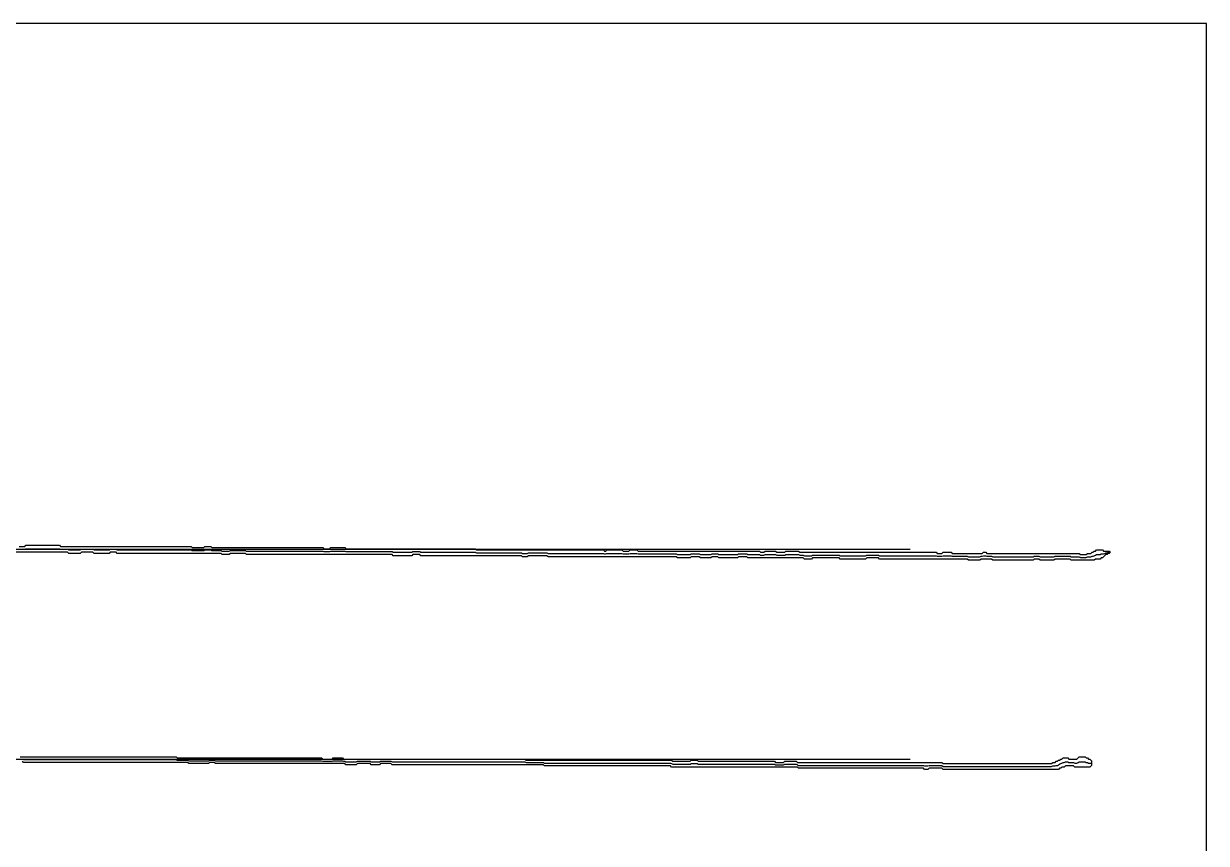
# Model space of a CAD drawing. Extents: x 0 to 57.2, y 0 to 39.6.
# Drawn here: x 28.58 to 57.16, y 19.8 to 39.6 of the extents above; entities that cross this region are included whole.
import ezdxf

# ---------------------------------------------------------------- set-up
doc = ezdxf.new("R2010")
doc.units = 13
for name, color, linetype in [('DESIGN_SCAN_PATH', 5, 'Continuous'), ('SEM_FRAME', 8, 'Continuous'), ('SEM_OBSERVED_CENTERLINES', 3, 'Continuous'), ('SEM_OBSERVED_CONTOURS', 2, 'Continuous')]:
    doc.layers.add(name, color=color, linetype=linetype)

msp = doc.modelspace()

# ---------------------------------------------------------------- linework, layer by layer
at = {"layer": 'DESIGN_SCAN_PATH'}
for points in [[(0, 26.90524), (50, 26.90524)], [(50, 21.82562), (0, 21.82562)]]:
    msp.add_lwpolyline(points, dxfattribs=at)
at = {"layer": 'SEM_FRAME'}
msp.add_lwpolyline([(0, 0), (57.15968, 0), (57.15968, 39.60429), (0, 39.60429)], close=True, dxfattribs=at)
at = {"layer": 'SEM_OBSERVED_CENTERLINES'}
for points in [[(28.55193, 26.90524), (28.57984, 26.90524), (28.60775, 26.90524), (28.63566, 26.919195), (28.66357, 26.919195), (28.69148, 26.919195), (28.71939, 26.919195), (28.7473, 26.919195), (28.77521, 26.919195), (28.80312, 26.919195), (28.83103, 26.919195), (28.85894, 26.919195), (28.88685, 26.919195), (28.91476, 26.919195), (28.94267, 26.919195), (28.97058, 26.919195), (28.99849, 26.919195), (29.0264, 26.919195), (29.05431, 26.919195), (29.08222, 26.919195), (29.11013, 26.919195), (29.13804, 26.919195), (29.16595, 26.919195), (29.19386, 26.919195), (29.22177, 26.919195), (29.24968, 26.919195), (29.27759, 26.919195), (29.3055, 26.919195), (29.33341, 26.919195), (29.36132, 26.919195), (29.38923, 26.919195), (29.41714, 26.919195), (29.44505, 26.919195), (29.47296, 26.90524), (29.50087, 26.90524), (29.52878, 26.90524), (29.55669, 26.90524), (29.5846, 26.90524), (29.61251, 26.90524), (29.64042, 26.90524), (29.66833, 26.891285), (29.69624, 26.891285), (29.72415, 26.891285), (29.75206, 26.891285), (29.77997, 26.891285), (29.80788, 26.891285), (29.83579, 26.891285), (29.8637, 26.891285), (29.89161, 26.891285), (29.91952, 26.891285), (29.94743, 26.891285), (29.97534, 26.90524), (30.00325, 26.90524), (30.03116, 26.90524), (30.05907, 26.90524), (30.08698, 26.90524), (30.11489, 26.90524), (30.1428, 26.90524), (30.17071, 26.90524), (30.19862, 26.90524), (30.22653, 26.90524), (30.25444, 26.90524), (30.28235, 26.891285), (30.31026, 26.891285), (30.33817, 26.891285), (30.36608, 26.891285), (30.39399, 26.891285), (30.4219, 26.891285), (30.44981, 26.891285), (30.47772, 26.891285), (30.50563, 26.891285), (30.53354, 26.891285), (30.56145, 26.891285), (30.58936, 26.891285), (30.61727, 26.891285), (30.64518, 26.891285), (30.67309, 26.90524), (30.701, 26.90524), (30.72891, 26.90524), (30.75682, 26.90524), (30.78473, 26.90524), (30.81264, 26.90524), (30.84055, 26.891285), (30.86846, 26.891285), (30.89637, 26.891285), (30.92428, 26.891285), (30.95219, 26.891285), (30.9801, 26.891285), (31.00801, 26.891285), (31.03592, 26.891285), (31.06383, 26.891285), (31.09174, 26.891285), (31.11965, 26.891285), (31.14756, 26.891285), (31.17547, 26.891285), (31.20338, 26.891285), (31.23129, 26.891285), (31.2592, 26.891285), (31.28711, 26.891285), (31.31502, 26.891285), (31.34293, 26.891285), (31.37084, 26.891285), (31.39875, 26.891285), (31.42666, 26.891285), (31.45457, 26.891285), (31.48248, 26.891285), (31.51039, 26.891285), (31.5383, 26.891285), (31.56621, 26.891285), (31.59412, 26.891285), (31.62203, 26.891285), (31.64994, 26.891285), (31.67785, 26.891285), (31.70576, 26.891285), (31.73367, 26.891285), (31.76158, 26.891285), (31.78949, 26.891285), (31.8174, 26.891285), (31.84531, 26.891285), (31.87322, 26.891285), (31.90113, 26.891285), (31.92904, 26.891285), (31.95695, 26.891285), (31.98486, 26.891285), (32.01277, 26.891285), (32.04068, 26.891285), (32.06859, 26.891285), (32.0965, 26.891285), (32.12441, 26.891285), (32.15232, 26.891285), (32.18023, 26.891285), (32.20814, 26.891285), (32.23605, 26.891285), (32.26396, 26.891285), (32.29187, 26.891285), (32.31978, 26.891285), (32.34769, 26.891285), (32.3756, 26.891285), (32.40351, 26.891285), (32.43142, 26.891285), (32.45933, 26.891285), (32.48724, 26.891285), (32.51515, 26.891285), (32.54306, 26.891285), (32.57097, 26.891285), (32.59888, 26.891285), (32.62679, 26.891285), (32.6547, 26.87733), (32.68261, 26.87733), (32.71052, 26.87733), (32.73843, 26.87733), (32.76634, 26.87733), (32.79425, 26.87733), (32.82216, 26.87733), (32.85007, 26.87733), (32.87798, 26.87733), (32.90589, 26.87733), (32.9338, 26.87733), (32.96171, 26.891285), (32.98962, 26.891285), (33.01753, 26.891285), (33.04544, 26.891285), (33.07335, 26.891285), (33.10126, 26.891285), (33.12917, 26.87733), (33.15708, 26.87733), (33.18499, 26.87733), (33.2129, 26.87733), (33.24081, 26.87733), (33.26872, 26.87733), (33.29663, 26.87733), (33.32454, 26.87733), (33.35245, 26.87733), (33.38036, 26.863375), (33.40827, 26.863375), (33.43618, 26.863375), (33.46409, 26.863375), (33.492, 26.863375), (33.51991, 26.863375), (33.54782, 26.863375), (33.57573, 26.87733), (33.60364, 26.87733), (33.63155, 26.87733), (33.65946, 26.87733), (33.68737, 26.87733), (33.71528, 26.87733), (33.74319, 26.87733), (33.7711, 26.87733), (33.79901, 26.87733), (33.82692, 26.87733), (33.85483, 26.87733), (33.88274, 26.87733), (33.91065, 26.87733), (33.93856, 26.87733), (33.96647, 26.863375), (33.99438, 26.863375), (34.02229, 26.863375), (34.0502, 26.863375), (34.07811, 26.863375), (34.10602, 26.863375), (34.13393, 26.863375), (34.16184, 26.863375), (34.18975, 26.863375), (34.21766, 26.863375), (34.24557, 26.863375), (34.27348, 26.863375), (34.30139, 26.863375), (34.3293, 26.863375), (34.35721, 26.863375), (34.38512, 26.863375), (34.41303, 26.863375), (34.44094, 26.863375), (34.46885, 26.863375), (34.49676, 26.863375), (34.52467, 26.863375), (34.55258, 26.863375), (34.58049, 26.863375), (34.6084, 26.863375), (34.63631, 26.863375), (34.66422, 26.863375), (34.69213, 26.863375), (34.72004, 26.863375), (34.74795, 26.863375), (34.77586, 26.863375), (34.80377, 26.863375), (34.83168, 26.863375), (34.85959, 26.863375), (34.8875, 26.863375), (34.91541, 26.863375), (34.94332, 26.863375), (34.97123, 26.863375), (34.99914, 26.863375), (35.02705, 26.863375), (35.05496, 26.863375), (35.08287, 26.863375), (35.11078, 26.863375), (35.13869, 26.863375), (35.1666, 26.863375), (35.19451, 26.863375), (35.22242, 26.863375), (35.25033, 26.863375), (35.27824, 26.863375), (35.30615, 26.863375), (35.33406, 26.863375), (35.36197, 26.863375), (35.38988, 26.863375), (35.41779, 26.863375), (35.4457, 26.863375), (35.47361, 26.863375), (35.50152, 26.863375), (35.52943, 26.863375), (35.55734, 26.863375), (35.58525, 26.863375), (35.61316, 26.863375), (35.64107, 26.863375), (35.66898, 26.863375), (35.69689, 26.863375), (35.7248, 26.863375), (35.75271, 26.863375), (35.78062, 26.863375), (35.80853, 26.863375), (35.83644, 26.84942), (35.86435, 26.84942), (35.89226, 26.84942), (35.92017, 26.84942), (35.94808, 26.84942), (35.97599, 26.84942), (36.0039, 26.863375), (36.03181, 26.863375), (36.05972, 26.863375), (36.08763, 26.863375), (36.11554, 26.863375), (36.14345, 26.863375), (36.17136, 26.863375), (36.19927, 26.863375), (36.22718, 26.863375), (36.25509, 26.863375), (36.283, 26.863375), (36.31091, 26.863375), (36.33882, 26.863375), (36.36673, 26.84942), (36.39464, 26.84942), (36.42255, 26.84942), (36.45046, 26.84942), (36.47837, 26.84942), (36.50628, 26.84942), (36.53419, 26.84942), (36.5621, 26.84942), (36.59001, 26.84942), (36.61792, 26.84942), (36.64583, 26.84942), (36.67374, 26.84942), (36.70165, 26.84942), (36.72956, 26.84942), (36.75747, 26.84942), (36.78538, 26.84942), (36.81329, 26.84942), (36.8412, 26.84942), (36.86911, 26.84942), (36.89702, 26.84942), (36.92493, 26.84942), (36.95284, 26.84942), (36.98075, 26.84942), (37.00866, 26.84942), (37.03657, 26.84942), (37.06448, 26.84942), (37.09239, 26.84942), (37.1203, 26.84942), (37.14821, 26.84942), (37.17612, 26.84942), (37.20403, 26.84942), (37.23194, 26.84942), (37.25985, 26.84942), (37.28776, 26.84942), (37.31567, 26.84942), (37.34358, 26.84942), (37.37149, 26.84942), (37.3994, 26.84942), (37.42731, 26.84942), (37.45522, 26.84942), (37.48313, 26.84942), (37.51104, 26.835465), (37.53895, 26.835465), (37.56686, 26.835465), (37.59477, 26.835465), (37.62268, 26.835465), (37.65059, 26.835465), (37.6785, 26.835465), (37.70641, 26.835465), (37.73432, 26.835465), (37.76223, 26.835465), (37.79014, 26.835465), (37.81805, 26.835465), (37.84596, 26.835465), (37.87387, 26.835465), (37.90178, 26.835465), (37.92969, 26.835465), (37.9576, 26.835465), (37.98551, 26.84942), (38.01342, 26.84942), (38.04133, 26.84942), (38.06924, 26.84942), (38.09715, 26.84942), (38.12506, 26.84942), (38.15297, 26.84942), (38.18088, 26.835465), (38.20879, 26.835465), (38.2367, 26.835465), (38.26461, 26.835465), (38.29252, 26.835465), (38.32043, 26.835465), (38.34834, 26.835465), (38.37625, 26.835465), (38.40416, 26.835465), (38.43207, 26.835465), (38.45998, 26.835465), (38.48789, 26.835465), (38.5158, 26.835465), (38.54371, 26.835465), (38.57162, 26.835465), (38.59953, 26.835465), (38.62744, 26.835465), (38.65535, 26.835465), (38.68326, 26.835465), (38.71117, 26.835465), (38.73908, 26.835465), (38.76699, 26.835465), (38.7949, 26.835465), (38.82281, 26.835465), (38.85072, 26.835465), (38.87863, 26.835465), (38.90654, 26.835465), (38.93445, 26.835465), (38.96236, 26.835465), (38.99027, 26.835465), (39.01818, 26.835465), (39.04609, 26.835465), (39.074, 26.835465), (39.10191, 26.835465), (39.12982, 26.835465), (39.15773, 26.835465), (39.18564, 26.835465), (39.21355, 26.835465), (39.24146, 26.835465), (39.26937, 26.835465), (39.29728, 26.835465), (39.32519, 26.835465), (39.3531, 26.835465), (39.38101, 26.835465), (39.40892, 26.835465), (39.43683, 26.835465), (39.46474, 26.835465), (39.49265, 26.835465), (39.52056, 26.82151), (39.54847, 26.82151), (39.57638, 26.82151), (39.60429, 26.82151), (39.6322, 26.82151), (39.66011, 26.82151), (39.68802, 26.82151), (39.71593, 26.82151), (39.74384, 26.82151), (39.77175, 26.82151), (39.79966, 26.82151), (39.82757, 26.82151), (39.85548, 26.82151), (39.88339, 26.82151), (39.9113, 26.82151), (39.93921, 26.82151), (39.96712, 26.82151), (39.99503, 26.82151), (40.02294, 26.82151), (40.05085, 26.82151), (40.07876, 26.82151), (40.10667, 26.82151), (40.13458, 26.82151), (40.16249, 26.82151), (40.1904, 26.82151), (40.21831, 26.82151), (40.24622, 26.82151), (40.27413, 26.82151), (40.30204, 26.82151), (40.32995, 26.82151), (40.35786, 26.82151), (40.38577, 26.82151), (40.41368, 26.82151), (40.44159, 26.82151), (40.4695, 26.82151), (40.49741, 26.82151), (40.52532, 26.82151), (40.55323, 26.82151), (40.58114, 26.82151), (40.60905, 26.82151), (40.63696, 26.807555), (40.66487, 26.807555), (40.69278, 26.807555), (40.72069, 26.807555), (40.7486, 26.807555), (40.77651, 26.82151), (40.80442, 26.82151), (40.83233, 26.82151), (40.86024, 26.82151), (40.88815, 26.82151), (40.91606, 26.82151), (40.94397, 26.82151), (40.97188, 26.82151), (40.99979, 26.82151), (41.0277, 26.82151), (41.05561, 26.82151), (41.08352, 26.82151), (41.11143, 26.82151), (41.13934, 26.82151), (41.16725, 26.82151), (41.19516, 26.82151), (41.22307, 26.82151), (41.25098, 26.807555), (41.27889, 26.807555), (41.3068, 26.807555), (41.33471, 26.807555), (41.36262, 26.807555), (41.39053, 26.807555), (41.41844, 26.807555), (41.44635, 26.807555), (41.47426, 26.807555), (41.50217, 26.807555), (41.53008, 26.807555), (41.55799, 26.807555), (41.5859, 26.807555), (41.61381, 26.807555), (41.64172, 26.807555), (41.66963, 26.807555), (41.69754, 26.807555), (41.72545, 26.807555), (41.75336, 26.807555), (41.78127, 26.807555), (41.80918, 26.807555), (41.83709, 26.807555), (41.865, 26.807555), (41.89291, 26.807555), (41.92082, 26.807555), (41.94873, 26.807555), (41.97664, 26.807555), (42.00455, 26.807555), (42.03246, 26.807555), (42.06037, 26.807555), (42.08828, 26.807555), (42.11619, 26.807555), (42.1441, 26.807555), (42.17201, 26.807555), (42.19992, 26.807555), (42.22783, 26.807555), (42.25574, 26.807555), (42.28365, 26.807555), (42.31156, 26.807555), (42.33947, 26.807555), (42.36738, 26.807555), (42.39529, 26.807555), (42.4232, 26.807555), (42.45111, 26.807555), (42.47902, 26.807555), (42.50693, 26.807555), (42.53484, 26.807555), (42.56275, 26.807555), (42.59066, 26.807555), (42.61857, 26.7936), (42.64648, 26.7936), (42.67439, 26.807555), (42.7023, 26.807555), (42.73021, 26.807555), (42.75812, 26.807555), (42.78603, 26.807555), (42.81394, 26.807555), (42.84185, 26.807555), (42.86976, 26.807555), (42.89767, 26.807555), (42.92558, 26.807555), (42.95349, 26.807555), (42.9814, 26.807555), (43.00931, 26.807555), (43.03722, 26.807555), (43.06513, 26.7936), (43.09304, 26.7936), (43.12095, 26.7936), (43.14886, 26.7936), (43.17677, 26.7936), (43.20468, 26.7936), (43.23259, 26.807555), (43.2605, 26.807555), (43.28841, 26.807555), (43.31632, 26.807555), (43.34423, 26.807555), (43.37214, 26.807555), (43.40005, 26.807555), (43.42796, 26.7936), (43.45587, 26.7936), (43.48378, 26.7936), (43.51169, 26.7936), (43.5396, 26.7936), (43.56751, 26.7936), (43.59542, 26.7936), (43.62333, 26.7936), (43.65124, 26.7936), (43.67915, 26.7936), (43.70706, 26.7936), (43.73497, 26.7936), (43.76288, 26.7936), (43.79079, 26.7936), (43.8187, 26.7936), (43.84661, 26.7936), (43.87452, 26.7936), (43.90243, 26.7936), (43.93034, 26.7936), (43.95825, 26.7936), (43.98616, 26.7936), (44.01407, 26.7936), (44.04198, 26.7936), (44.06989, 26.7936), (44.0978, 26.7936), (44.12571, 26.7936), (44.15362, 26.7936), (44.18153, 26.7936), (44.20944, 26.7936), (44.23735, 26.7936), (44.26526, 26.7936), (44.29317, 26.7936), (44.32108, 26.7936), (44.34899, 26.7936), (44.3769, 26.779645), (44.40481, 26.779645), (44.43272, 26.779645), (44.46063, 26.779645), (44.48854, 26.779645), (44.51645, 26.779645), (44.54436, 26.779645), (44.57227, 26.779645), (44.60018, 26.779645), (44.62809, 26.779645), (44.656, 26.779645), (44.68391, 26.779645), (44.71182, 26.7936), (44.73973, 26.7936), (44.76764, 26.7936), (44.79555, 26.7936), (44.82346, 26.7936), (44.85137, 26.7936), (44.87928, 26.7936), (44.90719, 26.7936), (44.9351, 26.779645), (44.96301, 26.779645), (44.99092, 26.779645), (45.01883, 26.779645), (45.04674, 26.779645), (45.07465, 26.779645), (45.10256, 26.779645), (45.13047, 26.779645), (45.15838, 26.779645), (45.18629, 26.779645), (45.2142, 26.7936), (45.24211, 26.7936), (45.27002, 26.7936), (45.29793, 26.7936), (45.32584, 26.7936), (45.35375, 26.7936), (45.38166, 26.779645), (45.40957, 26.779645), (45.43748, 26.779645), (45.46539, 26.779645), (45.4933, 26.779645), (45.52121, 26.779645), (45.54912, 26.779645), (45.57703, 26.779645), (45.60494, 26.779645), (45.63285, 26.779645), (45.66076, 26.779645), (45.68867, 26.779645), (45.71658, 26.779645), (45.74449, 26.779645), (45.7724, 26.779645), (45.80031, 26.779645), (45.82822, 26.779645), (45.85613, 26.7936), (45.88404, 26.7936), (45.91195, 26.7936), (45.93986, 26.7936), (45.96777, 26.7936), (45.99568, 26.7936), (46.02359, 26.7936), (46.0515, 26.7936), (46.07941, 26.779645), (46.10732, 26.779645), (46.13523, 26.779645), (46.16314, 26.779645), (46.19105, 26.779645), (46.21896, 26.779645), (46.24687, 26.779645), (46.27478, 26.779645), (46.30269, 26.779645), (46.3306, 26.779645), (46.35851, 26.779645), (46.38642, 26.76569), (46.41433, 26.76569), (46.44224, 26.76569), (46.47015, 26.76569), (46.49806, 26.779645), (46.52597, 26.779645), (46.55388, 26.779645), (46.58179, 26.779645), (46.6097, 26.779645), (46.63761, 26.779645), (46.66552, 26.779645), (46.69343, 26.779645), (46.72134, 26.779645), (46.74925, 26.779645), (46.77716, 26.76569), (46.80507, 26.76569), (46.83298, 26.76569), (46.86089, 26.76569), (46.8888, 26.76569), (46.91671, 26.76569), (46.94462, 26.76569), (46.97253, 26.76569), (47.00044, 26.779645), (47.02835, 26.779645), (47.05626, 26.779645), (47.08417, 26.779645), (47.11208, 26.779645), (47.13999, 26.779645), (47.1679, 26.779645), (47.19581, 26.779645), (47.22372, 26.779645), (47.25163, 26.779645), (47.27954, 26.779645), (47.30745, 26.779645), (47.33536, 26.76569), (47.36327, 26.76569), (47.39118, 26.76569), (47.41909, 26.76569), (47.447, 26.751735), (47.47491, 26.751735), (47.50282, 26.751735), (47.53073, 26.751735), (47.55864, 26.751735), (47.58655, 26.751735), (47.61446, 26.751735), (47.64237, 26.76569), (47.67028, 26.76569), (47.69819, 26.76569), (47.7261, 26.76569), (47.75401, 26.76569), (47.78192, 26.76569), (47.80983, 26.76569), (47.83774, 26.76569), (47.86565, 26.76569), (47.89356, 26.76569), (47.92147, 26.76569), (47.94938, 26.76569), (47.97729, 26.76569), (48.0052, 26.76569), (48.03311, 26.76569), (48.06102, 26.76569), (48.08893, 26.76569), (48.11684, 26.76569), (48.14475, 26.76569), (48.17266, 26.76569), (48.20057, 26.76569), (48.22848, 26.76569), (48.25639, 26.76569), (48.2843, 26.76569), (48.31221, 26.751735), (48.34012, 26.751735), (48.36803, 26.751735), (48.39594, 26.751735), (48.42385, 26.751735), (48.45176, 26.751735), (48.47967, 26.751735), (48.50758, 26.751735), (48.53549, 26.751735), (48.5634, 26.751735), (48.59131, 26.751735), (48.61922, 26.751735), (48.64713, 26.751735), (48.67504, 26.751735), (48.70295, 26.751735), (48.73086, 26.751735), (48.75877, 26.751735), (48.78668, 26.751735), (48.81459, 26.751735), (48.8425, 26.751735), (48.87041, 26.751735), (48.89832, 26.751735), (48.92623, 26.751735), (48.95414, 26.76569), (48.98205, 26.76569), (49.00996, 26.76569), (49.03787, 26.76569), (49.06578, 26.76569), (49.09369, 26.76569), (49.1216, 26.76569), (49.14951, 26.76569), (49.17742, 26.76569), (49.20533, 26.76569), (49.23324, 26.76569), (49.26115, 26.751735), (49.28906, 26.751735), (49.31697, 26.751735), (49.34488, 26.751735), (49.37279, 26.751735), (49.4007, 26.751735), (49.42861, 26.751735), (49.45652, 26.751735), (49.48443, 26.751735), (49.51234, 26.751735), (49.54025, 26.751735), (49.56816, 26.751735), (49.59607, 26.751735), (49.62398, 26.751735), (49.65189, 26.751735), (49.6798, 26.751735), (49.70771, 26.751735), (49.73562, 26.751735), (49.76353, 26.751735), (49.79144, 26.751735), (49.81935, 26.751735), (49.84726, 26.751735), (49.87517, 26.751735), (49.90308, 26.751735), (49.93099, 26.751735), (49.9589, 26.751735), (49.98681, 26.751735), (50.01472, 26.751735), (50.04263, 26.751735), (50.07054, 26.751735), (50.09845, 26.751735), (50.12636, 26.751735), (50.15427, 26.751735), (50.18218, 26.751735), (50.21009, 26.751735), (50.238, 26.751735), (50.26591, 26.751735), (50.29382, 26.751735), (50.32173, 26.751735), (50.34964, 26.751735), (50.37755, 26.751735), (50.40546, 26.751735), (50.43337, 26.751735), (50.46128, 26.751735), (50.48919, 26.751735), (50.5171, 26.751735), (50.54501, 26.751735), (50.57292, 26.751735), (50.60083, 26.751735), (50.62874, 26.751735), (50.65665, 26.73778), (50.68456, 26.73778), (50.71247, 26.73778), (50.74038, 26.73778), (50.76829, 26.73778), (50.7962, 26.751735), (50.82411, 26.751735), (50.85202, 26.751735), (50.87993, 26.751735), (50.90784, 26.751735), (50.93575, 26.751735), (50.96366, 26.751735), (50.99157, 26.751735), (51.01948, 26.73778), (51.04739, 26.73778), (51.0753, 26.73778), (51.10321, 26.73778), (51.13112, 26.73778), (51.15903, 26.73778), (51.18694, 26.73778), (51.21485, 26.73778), (51.24276, 26.73778), (51.27067, 26.73778), (51.29858, 26.73778), (51.32649, 26.73778), (51.3544, 26.73778), (51.38231, 26.73778), (51.41022, 26.723825), (51.43813, 26.723825), (51.46604, 26.723825), (51.49395, 26.723825), (51.52186, 26.723825), (51.54977, 26.723825), (51.57768, 26.723825), (51.60559, 26.723825), (51.6335, 26.723825), (51.66141, 26.723825), (51.68932, 26.723825), (51.71723, 26.73778), (51.74514, 26.73778), (51.77305, 26.751735), (51.80096, 26.751735), (51.82887, 26.751735), (51.85678, 26.73778), (51.88469, 26.73778), (51.9126, 26.73778), (51.94051, 26.73778), (51.96842, 26.73778), (51.99633, 26.723825), (52.02424, 26.723825), (52.05215, 26.723825), (52.08006, 26.723825), (52.10797, 26.723825), (52.13588, 26.723825), (52.16379, 26.723825), (52.1917, 26.723825), (52.21961, 26.723825), (52.24752, 26.723825), (52.27543, 26.723825), (52.30334, 26.723825), (52.33125, 26.723825), (52.35916, 26.723825), (52.38707, 26.723825), (52.41498, 26.723825), (52.44289, 26.723825), (52.4708, 26.723825), (52.49871, 26.723825), (52.52662, 26.723825), (52.55453, 26.723825), (52.58244, 26.723825), (52.61035, 26.723825), (52.63826, 26.723825), (52.66617, 26.723825), (52.69408, 26.723825), (52.72199, 26.723825), (52.7499, 26.723825), (52.77781, 26.723825), (52.80572, 26.723825), (52.83363, 26.723825), (52.86154, 26.723825), (52.88945, 26.723825), (52.91736, 26.723825), (52.94527, 26.723825), (52.97318, 26.723825), (53.00109, 26.73778), (53.029, 26.73778), (53.05691, 26.73778), (53.08482, 26.73778), (53.11273, 26.73778), (53.14064, 26.723825), (53.16855, 26.723825), (53.19646, 26.723825), (53.22437, 26.723825), (53.25228, 26.723825), (53.28019, 26.723825), (53.3081, 26.723825), (53.33601, 26.723825), (53.36392, 26.723825), (53.39183, 26.723825), (53.41974, 26.723825), (53.44765, 26.723825), (53.47556, 26.723825), (53.50347, 26.73778), (53.53138, 26.73778), (53.55929, 26.73778), (53.5872, 26.73778), (53.61511, 26.73778), (53.64302, 26.73778), (53.67093, 26.73778), (53.69884, 26.73778), (53.72675, 26.73778), (53.75466, 26.73778), (53.78257, 26.73778), (53.81048, 26.73778), (53.83839, 26.73778), (53.8663, 26.73778), (53.89421, 26.723825), (53.92212, 26.723825), (53.95003, 26.723825), (53.97794, 26.723825), (54.00585, 26.723825), (54.03376, 26.723825), (54.06167, 26.723825), (54.08958, 26.723825), (54.11749, 26.70987), (54.1454, 26.70987), (54.17331, 26.70987), (54.20122, 26.70987), (54.22913, 26.70987), (54.25704, 26.70987), (54.28495, 26.723825), (54.31286, 26.723825), (54.34077, 26.723825), (54.36868, 26.723825), (54.39659, 26.73778), (54.4245, 26.73778), (54.45241, 26.751735), (54.48032, 26.76569), (54.50823, 26.779645), (54.53614, 26.779645), (54.56405, 26.779645), (54.59196, 26.779645), (54.61987, 26.7936), (54.64778, 26.7936), (54.67569, 26.7936), (54.7036, 26.807555), (54.73151, 26.82151), (54.75942, 26.82151), (54.78733, 26.835465), (54.81524, 26.835465)], [(28.55193, 21.839575), (28.57984, 21.82562), (28.60775, 21.82562), (28.63566, 21.82562), (28.66357, 21.82562), (28.69148, 21.82562), (28.71939, 21.82562), (28.7473, 21.82562), (28.77521, 21.82562), (28.80312, 21.82562), (28.83103, 21.82562), (28.85894, 21.82562), (28.88685, 21.82562), (28.91476, 21.82562), (28.94267, 21.82562), (28.97058, 21.82562), (28.99849, 21.82562), (29.0264, 21.82562), (29.05431, 21.82562), (29.08222, 21.82562), (29.11013, 21.82562), (29.13804, 21.82562), (29.16595, 21.82562), (29.19386, 21.82562), (29.22177, 21.82562), (29.24968, 21.82562), (29.27759, 21.82562), (29.3055, 21.82562), (29.33341, 21.82562), (29.36132, 21.82562), (29.38923, 21.82562), (29.41714, 21.82562), (29.44505, 21.82562), (29.47296, 21.82562), (29.50087, 21.82562), (29.52878, 21.82562), (29.55669, 21.82562), (29.5846, 21.82562), (29.61251, 21.82562), (29.64042, 21.82562), (29.66833, 21.82562), (29.69624, 21.82562), (29.72415, 21.82562), (29.75206, 21.82562), (29.77997, 21.82562), (29.80788, 21.82562), (29.83579, 21.82562), (29.8637, 21.82562), (29.89161, 21.82562), (29.91952, 21.82562), (29.94743, 21.82562), (29.97534, 21.82562), (30.00325, 21.82562), (30.03116, 21.82562), (30.05907, 21.82562), (30.08698, 21.82562), (30.11489, 21.82562), (30.1428, 21.82562), (30.17071, 21.82562), (30.19862, 21.82562), (30.22653, 21.82562), (30.25444, 21.82562), (30.28235, 21.82562), (30.31026, 21.82562), (30.33817, 21.82562), (30.36608, 21.82562), (30.39399, 21.82562), (30.4219, 21.82562), (30.44981, 21.82562), (30.47772, 21.82562), (30.50563, 21.82562), (30.53354, 21.82562), (30.56145, 21.82562), (30.58936, 21.82562), (30.61727, 21.82562), (30.64518, 21.82562), (30.67309, 21.82562), (30.701, 21.82562), (30.72891, 21.82562), (30.75682, 21.82562), (30.78473, 21.82562), (30.81264, 21.82562), (30.84055, 21.82562), (30.86846, 21.82562), (30.89637, 21.82562), (30.92428, 21.82562), (30.95219, 21.82562), (30.9801, 21.82562), (31.00801, 21.82562), (31.03592, 21.82562), (31.06383, 21.82562), (31.09174, 21.82562), (31.11965, 21.82562), (31.14756, 21.82562), (31.17547, 21.82562), (31.20338, 21.82562), (31.23129, 21.82562), (31.2592, 21.82562), (31.28711, 21.82562), (31.31502, 21.82562), (31.34293, 21.82562), (31.37084, 21.82562), (31.39875, 21.82562), (31.42666, 21.82562), (31.45457, 21.82562), (31.48248, 21.82562), (31.51039, 21.82562), (31.5383, 21.82562), (31.56621, 21.82562), (31.59412, 21.82562), (31.62203, 21.82562), (31.64994, 21.82562), (31.67785, 21.82562), (31.70576, 21.82562), (31.73367, 21.82562), (31.76158, 21.82562), (31.78949, 21.82562), (31.8174, 21.82562), (31.84531, 21.82562), (31.87322, 21.82562), (31.90113, 21.82562), (31.92904, 21.82562), (31.95695, 21.82562), (31.98486, 21.82562), (32.01277, 21.82562), (32.04068, 21.82562), (32.06859, 21.82562), (32.0965, 21.82562), (32.12441, 21.82562), (32.15232, 21.82562), (32.18023, 21.82562), (32.20814, 21.82562), (32.23605, 21.82562), (32.26396, 21.82562), (32.29187, 21.811665), (32.31978, 21.811665), (32.34769, 21.811665), (32.3756, 21.811665), (32.40351, 21.811665), (32.43142, 21.811665), (32.45933, 21.811665), (32.48724, 21.811665), (32.51515, 21.811665), (32.54306, 21.811665), (32.57097, 21.79771), (32.59888, 21.79771), (32.62679, 21.79771), (32.6547, 21.79771), (32.68261, 21.79771), (32.71052, 21.79771), (32.73843, 21.79771), (32.76634, 21.79771), (32.79425, 21.79771), (32.82216, 21.79771), (32.85007, 21.79771), (32.87798, 21.79771), (32.90589, 21.79771), (32.9338, 21.79771), (32.96171, 21.79771), (32.98962, 21.79771), (33.01753, 21.79771), (33.04544, 21.79771), (33.07335, 21.811665), (33.10126, 21.811665), (33.12917, 21.811665), (33.15708, 21.811665), (33.18499, 21.811665), (33.2129, 21.79771), (33.24081, 21.79771), (33.26872, 21.79771), (33.29663, 21.79771), (33.32454, 21.79771), (33.35245, 21.79771), (33.38036, 21.79771), (33.40827, 21.79771), (33.43618, 21.79771), (33.46409, 21.79771), (33.492, 21.79771), (33.51991, 21.79771), (33.54782, 21.79771), (33.57573, 21.79771), (33.60364, 21.79771), (33.63155, 21.79771), (33.65946, 21.79771), (33.68737, 21.79771), (33.71528, 21.79771), (33.74319, 21.79771), (33.7711, 21.79771), (33.79901, 21.79771), (33.82692, 21.79771), (33.85483, 21.79771), (33.88274, 21.79771), (33.91065, 21.79771), (33.93856, 21.79771), (33.96647, 21.79771), (33.99438, 21.79771), (34.02229, 21.79771), (34.0502, 21.79771), (34.07811, 21.79771), (34.10602, 21.79771), (34.13393, 21.79771), (34.16184, 21.79771), (34.18975, 21.79771), (34.21766, 21.79771), (34.24557, 21.79771), (34.27348, 21.79771), (34.30139, 21.79771), (34.3293, 21.79771), (34.35721, 21.79771), (34.38512, 21.79771), (34.41303, 21.79771), (34.44094, 21.79771), (34.46885, 21.79771), (34.49676, 21.79771), (34.52467, 21.79771), (34.55258, 21.79771), (34.58049, 21.79771), (34.6084, 21.79771), (34.63631, 21.79771), (34.66422, 21.79771), (34.69213, 21.79771), (34.72004, 21.79771), (34.74795, 21.79771), (34.77586, 21.79771), (34.80377, 21.79771), (34.83168, 21.79771), (34.85959, 21.79771), (34.8875, 21.79771), (34.91541, 21.79771), (34.94332, 21.79771), (34.97123, 21.79771), (34.99914, 21.79771), (35.02705, 21.79771), (35.05496, 21.79771), (35.08287, 21.79771), (35.11078, 21.79771), (35.13869, 21.79771), (35.1666, 21.79771), (35.19451, 21.79771), (35.22242, 21.79771), (35.25033, 21.79771), (35.27824, 21.79771), (35.30615, 21.79771), (35.33406, 21.79771), (35.36197, 21.79771), (35.38988, 21.79771), (35.41779, 21.79771), (35.4457, 21.79771), (35.47361, 21.79771), (35.50152, 21.79771), (35.52943, 21.79771), (35.55734, 21.79771), (35.58525, 21.79771), (35.61316, 21.79771), (35.64107, 21.79771), (35.66898, 21.79771), (35.69689, 21.79771), (35.7248, 21.79771), (35.75271, 21.79771), (35.78062, 21.79771), (35.80853, 21.783755), (35.83644, 21.783755), (35.86435, 21.783755), (35.89226, 21.783755), (35.92017, 21.783755), (35.94808, 21.783755), (35.97599, 21.783755), (36.0039, 21.783755), (36.03181, 21.783755), (36.05972, 21.79771), (36.08763, 21.79771), (36.11554, 21.79771), (36.14345, 21.79771), (36.17136, 21.79771), (36.19927, 21.79771), (36.22718, 21.79771), (36.25509, 21.79771), (36.283, 21.79771), (36.31091, 21.783755), (36.33882, 21.783755), (36.36673, 21.7698), (36.39464, 21.7698), (36.42255, 21.7698), (36.45046, 21.7698), (36.47837, 21.7698), (36.50628, 21.7698), (36.53419, 21.7698), (36.5621, 21.7698), (36.59001, 21.7698), (36.61792, 21.7698), (36.64583, 21.783755), (36.67374, 21.783755), (36.70165, 21.783755), (36.72956, 21.783755), (36.75747, 21.783755), (36.78538, 21.783755), (36.81329, 21.783755), (36.8412, 21.783755), (36.86911, 21.783755), (36.89702, 21.783755), (36.92493, 21.783755), (36.95284, 21.783755), (36.98075, 21.7698), (37.00866, 21.7698), (37.03657, 21.7698), (37.06448, 21.7698), (37.09239, 21.7698), (37.1203, 21.7698), (37.14821, 21.7698), (37.17612, 21.7698), (37.20403, 21.783755), (37.23194, 21.783755), (37.25985, 21.783755), (37.28776, 21.783755), (37.31567, 21.783755), (37.34358, 21.783755), (37.37149, 21.783755), (37.3994, 21.783755), (37.42731, 21.783755), (37.45522, 21.783755), (37.48313, 21.7698), (37.51104, 21.7698), (37.53895, 21.7698), (37.56686, 21.7698), (37.59477, 21.7698), (37.62268, 21.7698), (37.65059, 21.7698), (37.6785, 21.7698), (37.70641, 21.7698), (37.73432, 21.7698), (37.76223, 21.7698), (37.79014, 21.7698), (37.81805, 21.7698), (37.84596, 21.7698), (37.87387, 21.7698), (37.90178, 21.7698), (37.92969, 21.7698), (37.9576, 21.7698), (37.98551, 21.7698), (38.01342, 21.7698), (38.04133, 21.7698), (38.06924, 21.7698), (38.09715, 21.7698), (38.12506, 21.7698), (38.15297, 21.7698), (38.18088, 21.7698), (38.20879, 21.7698), (38.2367, 21.7698), (38.26461, 21.7698), (38.29252, 21.7698), (38.32043, 21.7698), (38.34834, 21.7698), (38.37625, 21.7698), (38.40416, 21.7698), (38.43207, 21.7698), (38.45998, 21.7698), (38.48789, 21.7698), (38.5158, 21.7698), (38.54371, 21.7698), (38.57162, 21.7698), (38.59953, 21.7698), (38.62744, 21.7698), (38.65535, 21.7698), (38.68326, 21.7698), (38.71117, 21.7698), (38.73908, 21.7698), (38.76699, 21.7698), (38.7949, 21.7698), (38.82281, 21.7698), (38.85072, 21.7698), (38.87863, 21.7698), (38.90654, 21.7698), (38.93445, 21.7698), (38.96236, 21.7698), (38.99027, 21.7698), (39.01818, 21.7698), (39.04609, 21.7698), (39.074, 21.7698), (39.10191, 21.7698), (39.12982, 21.7698), (39.15773, 21.7698), (39.18564, 21.7698), (39.21355, 21.7698), (39.24146, 21.7698), (39.26937, 21.7698), (39.29728, 21.7698), (39.32519, 21.7698), (39.3531, 21.7698), (39.38101, 21.7698), (39.40892, 21.7698), (39.43683, 21.7698), (39.46474, 21.7698), (39.49265, 21.7698), (39.52056, 21.7698), (39.54847, 21.7698), (39.57638, 21.7698), (39.60429, 21.7698), (39.6322, 21.7698), (39.66011, 21.7698), (39.68802, 21.7698), (39.71593, 21.7698), (39.74384, 21.7698), (39.77175, 21.7698), (39.79966, 21.7698), (39.82757, 21.7698), (39.85548, 21.7698), (39.88339, 21.7698), (39.9113, 21.7698), (39.93921, 21.7698), (39.96712, 21.7698), (39.99503, 21.7698), (40.02294, 21.7698), (40.05085, 21.7698), (40.07876, 21.7698), (40.10667, 21.7698), (40.13458, 21.7698), (40.16249, 21.7698), (40.1904, 21.7698), (40.21831, 21.7698), (40.24622, 21.7698), (40.27413, 21.7698), (40.30204, 21.7698), (40.32995, 21.7698), (40.35786, 21.7698), (40.38577, 21.7698), (40.41368, 21.7698), (40.44159, 21.7698), (40.4695, 21.7698), (40.49741, 21.7698), (40.52532, 21.7698), (40.55323, 21.7698), (40.58114, 21.7698), (40.60905, 21.7698), (40.63696, 21.7698), (40.66487, 21.7698), (40.69278, 21.7698), (40.72069, 21.755845), (40.7486, 21.755845), (40.77651, 21.755845), (40.80442, 21.755845), (40.83233, 21.755845), (40.86024, 21.755845), (40.88815, 21.755845), (40.91606, 21.755845), (40.94397, 21.755845), (40.97188, 21.755845), (40.99979, 21.755845), (41.0277, 21.755845), (41.05561, 21.755845), (41.08352, 21.755845), (41.11143, 21.755845), (41.13934, 21.755845), (41.16725, 21.74189), (41.19516, 21.74189), (41.22307, 21.74189), (41.25098, 21.74189), (41.27889, 21.74189), (41.3068, 21.74189), (41.33471, 21.74189), (41.36262, 21.74189), (41.39053, 21.74189), (41.41844, 21.74189), (41.44635, 21.74189), (41.47426, 21.74189), (41.50217, 21.74189), (41.53008, 21.74189), (41.55799, 21.74189), (41.5859, 21.74189), (41.61381, 21.74189), (41.64172, 21.74189), (41.66963, 21.74189), (41.69754, 21.74189), (41.72545, 21.74189), (41.75336, 21.74189), (41.78127, 21.74189), (41.80918, 21.74189), (41.83709, 21.74189), (41.865, 21.74189), (41.89291, 21.74189), (41.92082, 21.74189), (41.94873, 21.74189), (41.97664, 21.74189), (42.00455, 21.74189), (42.03246, 21.74189), (42.06037, 21.74189), (42.08828, 21.74189), (42.11619, 21.74189), (42.1441, 21.74189), (42.17201, 21.74189), (42.19992, 21.74189), (42.22783, 21.74189), (42.25574, 21.74189), (42.28365, 21.74189), (42.31156, 21.74189), (42.33947, 21.74189), (42.36738, 21.74189), (42.39529, 21.74189), (42.4232, 21.74189), (42.45111, 21.74189), (42.47902, 21.74189), (42.50693, 21.74189), (42.53484, 21.74189), (42.56275, 21.74189), (42.59066, 21.74189), (42.61857, 21.74189), (42.64648, 21.74189), (42.67439, 21.74189), (42.7023, 21.74189), (42.73021, 21.74189), (42.75812, 21.74189), (42.78603, 21.74189), (42.81394, 21.74189), (42.84185, 21.74189), (42.86976, 21.74189), (42.89767, 21.74189), (42.92558, 21.74189), (42.95349, 21.74189), (42.9814, 21.74189), (43.00931, 21.74189), (43.03722, 21.74189), (43.06513, 21.74189), (43.09304, 21.74189), (43.12095, 21.74189), (43.14886, 21.74189), (43.17677, 21.74189), (43.20468, 21.74189), (43.23259, 21.74189), (43.2605, 21.74189), (43.28841, 21.74189), (43.31632, 21.74189), (43.34423, 21.74189), (43.37214, 21.74189), (43.40005, 21.74189), (43.42796, 21.74189), (43.45587, 21.74189), (43.48378, 21.74189), (43.51169, 21.74189), (43.5396, 21.74189), (43.56751, 21.74189), (43.59542, 21.74189), (43.62333, 21.74189), (43.65124, 21.74189), (43.67915, 21.74189), (43.70706, 21.74189), (43.73497, 21.74189), (43.76288, 21.74189), (43.79079, 21.74189), (43.8187, 21.74189), (43.84661, 21.74189), (43.87452, 21.74189), (43.90243, 21.74189), (43.93034, 21.74189), (43.95825, 21.74189), (43.98616, 21.74189), (44.01407, 21.74189), (44.04198, 21.74189), (44.06989, 21.74189), (44.0978, 21.74189), (44.12571, 21.74189), (44.15362, 21.74189), (44.18153, 21.74189), (44.20944, 21.74189), (44.23735, 21.727935), (44.26526, 21.71398), (44.29317, 21.71398), (44.32108, 21.71398), (44.34899, 21.71398), (44.3769, 21.71398), (44.40481, 21.71398), (44.43272, 21.71398), (44.46063, 21.71398), (44.48854, 21.71398), (44.51645, 21.71398), (44.54436, 21.71398), (44.57227, 21.71398), (44.60018, 21.71398), (44.62809, 21.71398), (44.656, 21.71398), (44.68391, 21.71398), (44.71182, 21.727935), (44.73973, 21.727935), (44.76764, 21.727935), (44.79555, 21.727935), (44.82346, 21.727935), (44.85137, 21.727935), (44.87928, 21.71398), (44.90719, 21.71398), (44.9351, 21.71398), (44.96301, 21.71398), (44.99092, 21.71398), (45.01883, 21.71398), (45.04674, 21.71398), (45.07465, 21.71398), (45.10256, 21.71398), (45.13047, 21.71398), (45.15838, 21.71398), (45.18629, 21.71398), (45.2142, 21.71398), (45.24211, 21.71398), (45.27002, 21.71398), (45.29793, 21.71398), (45.32584, 21.71398), (45.35375, 21.71398), (45.38166, 21.71398), (45.40957, 21.71398), (45.43748, 21.71398), (45.46539, 21.71398), (45.4933, 21.71398), (45.52121, 21.71398), (45.54912, 21.71398), (45.57703, 21.71398), (45.60494, 21.71398), (45.63285, 21.71398), (45.66076, 21.71398), (45.68867, 21.71398), (45.71658, 21.71398), (45.74449, 21.71398), (45.7724, 21.71398), (45.80031, 21.71398), (45.82822, 21.71398), (45.85613, 21.71398), (45.88404, 21.71398), (45.91195, 21.71398), (45.93986, 21.71398), (45.96777, 21.71398), (45.99568, 21.71398), (46.02359, 21.71398), (46.0515, 21.71398), (46.07941, 21.71398), (46.10732, 21.71398), (46.13523, 21.71398), (46.16314, 21.71398), (46.19105, 21.71398), (46.21896, 21.71398), (46.24687, 21.71398), (46.27478, 21.71398), (46.30269, 21.71398), (46.3306, 21.71398), (46.35851, 21.71398), (46.38642, 21.71398), (46.41433, 21.71398), (46.44224, 21.71398), (46.47015, 21.71398), (46.49806, 21.71398), (46.52597, 21.71398), (46.55388, 21.71398), (46.58179, 21.71398), (46.6097, 21.71398), (46.63761, 21.71398), (46.66552, 21.71398), (46.69343, 21.71398), (46.72134, 21.71398), (46.74925, 21.700025), (46.77716, 21.700025), (46.80507, 21.700025), (46.83298, 21.700025), (46.86089, 21.700025), (46.8888, 21.700025), (46.91671, 21.700025), (46.94462, 21.700025), (46.97253, 21.71398), (47.00044, 21.71398), (47.02835, 21.71398), (47.05626, 21.71398), (47.08417, 21.71398), (47.11208, 21.71398), (47.13999, 21.71398), (47.1679, 21.71398), (47.19581, 21.71398), (47.22372, 21.71398), (47.25163, 21.71398), (47.27954, 21.700025), (47.30745, 21.68607), (47.33536, 21.68607), (47.36327, 21.68607), (47.39118, 21.68607), (47.41909, 21.68607), (47.447, 21.68607), (47.47491, 21.68607), (47.50282, 21.68607), (47.53073, 21.68607), (47.55864, 21.68607), (47.58655, 21.68607), (47.61446, 21.68607), (47.64237, 21.68607), (47.67028, 21.68607), (47.69819, 21.68607), (47.7261, 21.68607), (47.75401, 21.68607), (47.78192, 21.68607), (47.80983, 21.68607), (47.83774, 21.68607), (47.86565, 21.68607), (47.89356, 21.68607), (47.92147, 21.68607), (47.94938, 21.68607), (47.97729, 21.68607), (48.0052, 21.68607), (48.03311, 21.68607), (48.06102, 21.68607), (48.08893, 21.68607), (48.11684, 21.68607), (48.14475, 21.68607), (48.17266, 21.68607), (48.20057, 21.68607), (48.22848, 21.68607), (48.25639, 21.68607), (48.2843, 21.68607), (48.31221, 21.68607), (48.34012, 21.68607), (48.36803, 21.68607), (48.39594, 21.68607), (48.42385, 21.68607), (48.45176, 21.68607), (48.47967, 21.68607), (48.50758, 21.68607), (48.53549, 21.68607), (48.5634, 21.68607), (48.59131, 21.68607), (48.61922, 21.68607), (48.64713, 21.68607), (48.67504, 21.68607), (48.70295, 21.68607), (48.73086, 21.68607), (48.75877, 21.68607), (48.78668, 21.68607), (48.81459, 21.68607), (48.8425, 21.68607), (48.87041, 21.68607), (48.89832, 21.68607), (48.92623, 21.68607), (48.95414, 21.68607), (48.98205, 21.68607), (49.00996, 21.68607), (49.03787, 21.68607), (49.06578, 21.68607), (49.09369, 21.68607), (49.1216, 21.68607), (49.14951, 21.68607), (49.17742, 21.68607), (49.20533, 21.68607), (49.23324, 21.68607), (49.26115, 21.68607), (49.28906, 21.68607), (49.31697, 21.68607), (49.34488, 21.68607), (49.37279, 21.68607), (49.4007, 21.68607), (49.42861, 21.68607), (49.45652, 21.68607), (49.48443, 21.68607), (49.51234, 21.68607), (49.54025, 21.68607), (49.56816, 21.68607), (49.59607, 21.68607), (49.62398, 21.68607), (49.65189, 21.68607), (49.6798, 21.68607), (49.70771, 21.68607), (49.73562, 21.68607), (49.76353, 21.68607), (49.79144, 21.68607), (49.81935, 21.68607), (49.84726, 21.68607), (49.87517, 21.68607), (49.90308, 21.68607), (49.93099, 21.68607), (49.9589, 21.68607), (49.98681, 21.68607), (50.01472, 21.68607), (50.04263, 21.68607), (50.07054, 21.68607), (50.09845, 21.68607), (50.12636, 21.68607), (50.15427, 21.68607), (50.18218, 21.68607), (50.21009, 21.68607), (50.238, 21.68607), (50.26591, 21.68607), (50.29382, 21.68607), (50.32173, 21.68607), (50.34964, 21.672115), (50.37755, 21.672115), (50.40546, 21.672115), (50.43337, 21.672115), (50.46128, 21.68607), (50.48919, 21.68607), (50.5171, 21.68607), (50.54501, 21.68607), (50.57292, 21.68607), (50.60083, 21.68607), (50.62874, 21.68607), (50.65665, 21.68607), (50.68456, 21.68607), (50.71247, 21.68607), (50.74038, 21.68607), (50.76829, 21.68607), (50.7962, 21.65816), (50.82411, 21.65816), (50.85202, 21.65816), (50.87993, 21.65816), (50.90784, 21.65816), (50.93575, 21.65816), (50.96366, 21.65816), (50.99157, 21.65816), (51.01948, 21.65816), (51.04739, 21.65816), (51.0753, 21.65816), (51.10321, 21.65816), (51.13112, 21.65816), (51.15903, 21.65816), (51.18694, 21.65816), (51.21485, 21.65816), (51.24276, 21.65816), (51.27067, 21.65816), (51.29858, 21.65816), (51.32649, 21.65816), (51.3544, 21.65816), (51.38231, 21.65816), (51.41022, 21.65816), (51.43813, 21.65816), (51.46604, 21.65816), (51.49395, 21.65816), (51.52186, 21.65816), (51.54977, 21.65816), (51.57768, 21.65816), (51.60559, 21.65816), (51.6335, 21.65816), (51.66141, 21.65816), (51.68932, 21.65816), (51.71723, 21.65816), (51.74514, 21.65816), (51.77305, 21.65816), (51.80096, 21.65816), (51.82887, 21.65816), (51.85678, 21.65816), (51.88469, 21.65816), (51.9126, 21.65816), (51.94051, 21.65816), (51.96842, 21.65816), (51.99633, 21.65816), (52.02424, 21.65816), (52.05215, 21.65816), (52.08006, 21.65816), (52.10797, 21.65816), (52.13588, 21.65816), (52.16379, 21.65816), (52.1917, 21.65816), (52.21961, 21.65816), (52.24752, 21.65816), (52.27543, 21.65816), (52.30334, 21.65816), (52.33125, 21.65816), (52.35916, 21.65816), (52.38707, 21.65816), (52.41498, 21.65816), (52.44289, 21.65816), (52.4708, 21.65816), (52.49871, 21.65816), (52.52662, 21.65816), (52.55453, 21.65816), (52.58244, 21.65816), (52.61035, 21.65816), (52.63826, 21.65816), (52.66617, 21.65816), (52.69408, 21.65816), (52.72199, 21.65816), (52.7499, 21.65816), (52.77781, 21.65816), (52.80572, 21.65816), (52.83363, 21.65816), (52.86154, 21.65816), (52.88945, 21.65816), (52.91736, 21.65816), (52.94527, 21.65816), (52.97318, 21.65816), (53.00109, 21.65816), (53.029, 21.65816), (53.05691, 21.65816), (53.08482, 21.65816), (53.11273, 21.65816), (53.14064, 21.65816), (53.16855, 21.65816), (53.19646, 21.65816), (53.22437, 21.65816), (53.25228, 21.65816), (53.28019, 21.65816), (53.3081, 21.65816), (53.33601, 21.65816), (53.36392, 21.65816), (53.39183, 21.65816), (53.41974, 21.65816), (53.44765, 21.672115), (53.47556, 21.672115), (53.50347, 21.672115), (53.53138, 21.68607), (53.55929, 21.68607), (53.5872, 21.700025), (53.61511, 21.71398), (53.64302, 21.727935), (53.67093, 21.74189), (53.69884, 21.755845), (53.72675, 21.755845), (53.75466, 21.7698), (53.78257, 21.7698), (53.81048, 21.7698), (53.83839, 21.755845), (53.8663, 21.755845), (53.89421, 21.755845), (53.92212, 21.755845), (53.95003, 21.755845), (53.97794, 21.74189), (54.00585, 21.74189), (54.03376, 21.74189), (54.06167, 21.755845), (54.08958, 21.7698), (54.11749, 21.7698), (54.1454, 21.7698), (54.17331, 21.7698), (54.20122, 21.7698), (54.22913, 21.7698), (54.25704, 21.755845), (54.28495, 21.755845), (54.31286, 21.74189), (54.34077, 21.74189), (54.36868, 21.74189)]]:
    msp.add_lwpolyline(points, dxfattribs=at)
at = {"layer": 'SEM_OBSERVED_CONTOURS'}
for points in [[(28.4682, 26.975015), (28.60775, 26.975015), (28.63566, 27.002925), (29.44505, 27.002925), (29.47296, 26.975015), (32.62679, 26.975015), (32.6547, 26.947105), (32.9338, 26.947105), (32.96171, 26.975015), (33.10126, 26.975015), (33.12917, 26.947105), (35.80853, 26.947105), (35.83644, 26.919195), (35.97599, 26.919195), (36.0039, 26.947105), (36.33882, 26.947105), (36.36673, 26.919195), (39.49265, 26.919195), (39.52056, 26.891285), (42.59066, 26.891285), (42.61857, 26.863375), (42.64648, 26.863375), (42.67439, 26.891285), (43.03722, 26.891285), (43.06513, 26.863375), (43.20468, 26.863375), (43.23259, 26.891285), (43.40005, 26.891285), (43.42796, 26.863375), (46.35851, 26.863375), (46.38642, 26.835465), (46.47015, 26.835465), (46.49806, 26.863375), (46.74925, 26.863375), (46.77716, 26.835465), (46.97253, 26.835465), (47.00044, 26.863375), (47.30745, 26.863375), (47.33536, 26.835465), (50.62874, 26.835465), (50.65665, 26.807555), (50.76829, 26.807555), (50.7962, 26.835465), (50.99157, 26.835465), (51.01948, 26.807555), (51.74514, 26.807555), (51.77305, 26.835465), (51.82887, 26.835465), (51.85678, 26.807555), (54.08958, 26.807555), (54.11749, 26.779645), (54.25704, 26.779645), (54.28495, 26.807555), (54.36868, 26.807555), (54.39659, 26.835465), (54.4245, 26.835465), (54.45241, 26.863375), (54.48032, 26.863375), (54.50823, 26.891285), (54.64778, 26.891285), (54.67569, 26.863375), (54.81524, 26.863375), (54.829195, 26.84942), (54.829195, 26.82151), (54.81524, 26.807555), (54.78733, 26.807555), (54.75942, 26.779645), (54.73151, 26.779645), (54.64778, 26.695915), (54.61987, 26.695915), (54.59196, 26.668005), (54.48032, 26.668005), (54.45241, 26.640095), (53.89421, 26.640095), (53.8663, 26.668005), (53.50347, 26.668005), (53.47556, 26.640095), (53.14064, 26.640095), (53.11273, 26.668005), (53.00109, 26.668005), (52.97318, 26.640095), (51.99633, 26.640095), (51.96842, 26.668005), (51.71723, 26.668005), (51.68932, 26.640095), (51.41022, 26.640095), (51.38231, 26.668005), (49.26115, 26.668005), (49.23324, 26.695915), (48.95414, 26.695915), (48.92623, 26.668005), (48.31221, 26.668005), (48.2843, 26.695915), (47.64237, 26.695915), (47.61446, 26.668005), (47.447, 26.668005), (47.41909, 26.695915), (46.07941, 26.695915), (46.0515, 26.723825), (45.85613, 26.723825), (45.82822, 26.695915), (45.38166, 26.695915), (45.35375, 26.723825), (45.2142, 26.723825), (45.18629, 26.695915), (44.9351, 26.695915), (44.90719, 26.723825), (44.71182, 26.723825), (44.68391, 26.695915), (44.3769, 26.695915), (44.34899, 26.723825), (41.25098, 26.723825), (41.22307, 26.751735), (40.77651, 26.751735), (40.7486, 26.723825), (40.63696, 26.723825), (40.60905, 26.751735), (38.18088, 26.751735), (38.15297, 26.779645), (37.98551, 26.779645), (37.9576, 26.751735), (37.51104, 26.751735), (37.48313, 26.779645), (33.96647, 26.779645), (33.93856, 26.807555), (33.57573, 26.807555), (33.54782, 26.779645), (33.38036, 26.779645), (33.35245, 26.807555), (30.84055, 26.807555), (30.81264, 26.835465), (30.67309, 26.835465), (30.64518, 26.807555), (30.28235, 26.807555), (30.25444, 26.835465), (29.97534, 26.835465), (29.94743, 26.807555), (29.66833, 26.807555), (29.64042, 26.835465), (26.54241, 26.835465)], [(28.49611, 21.895395), (32.26396, 21.895395), (32.29187, 21.867485), (35.78062, 21.867485), (35.80853, 21.839575), (36.03181, 21.839575), (36.05972, 21.867485), (36.283, 21.867485), (36.31091, 21.839575), (40.69278, 21.839575), (40.72069, 21.811665), (44.23735, 21.811665), (44.26526, 21.783755), (44.68391, 21.783755), (44.71182, 21.811665), (44.85137, 21.811665), (44.87928, 21.783755), (46.72134, 21.783755), (46.74925, 21.755845), (46.94462, 21.755845), (46.97253, 21.783755), (47.25163, 21.783755), (47.27954, 21.755845), (50.76829, 21.755845), (50.7962, 21.727935), (53.41974, 21.727935), (53.44765, 21.755845), (53.50347, 21.755845), (53.53138, 21.783755), (53.55929, 21.783755), (53.5872, 21.811665), (53.61511, 21.811665), (53.64302, 21.839575), (53.67093, 21.839575), (53.69884, 21.867485), (53.81048, 21.867485), (53.83839, 21.839575), (54.03376, 21.839575), (54.08958, 21.895395), (54.22913, 21.895395), (54.25704, 21.867485), (54.28495, 21.867485), (54.31286, 21.839575), (54.34077, 21.839575), (54.382635, 21.79771), (54.382635, 21.68607), (54.34077, 21.644205), (53.97794, 21.644205), (53.95003, 21.672115), (53.75466, 21.672115), (53.72675, 21.644205), (53.67093, 21.644205), (53.64302, 21.616295), (53.61511, 21.616295), (53.5872, 21.588385), (50.7962, 21.588385), (50.76829, 21.616295), (50.46128, 21.616295), (50.43337, 21.588385), (50.34964, 21.588385), (50.32173, 21.616295), (47.30745, 21.616295), (47.27954, 21.644205), (44.23735, 21.644205), (44.20944, 21.672115), (41.16725, 21.672115), (41.13934, 21.700025), (37.48313, 21.700025), (37.45522, 21.727935), (37.20403, 21.727935), (37.17612, 21.700025), (36.98075, 21.700025), (36.95284, 21.727935), (36.64583, 21.727935), (36.61792, 21.700025), (36.36673, 21.700025), (36.33882, 21.727935), (33.2129, 21.727935), (33.18499, 21.755845), (33.07335, 21.755845), (33.04544, 21.727935), (32.57097, 21.727935), (32.54306, 21.755845), (28.57984, 21.755845), (28.55193, 21.783755)]]:
    msp.add_lwpolyline(points, dxfattribs=at)

doc.saveas('drawing.dxf')
